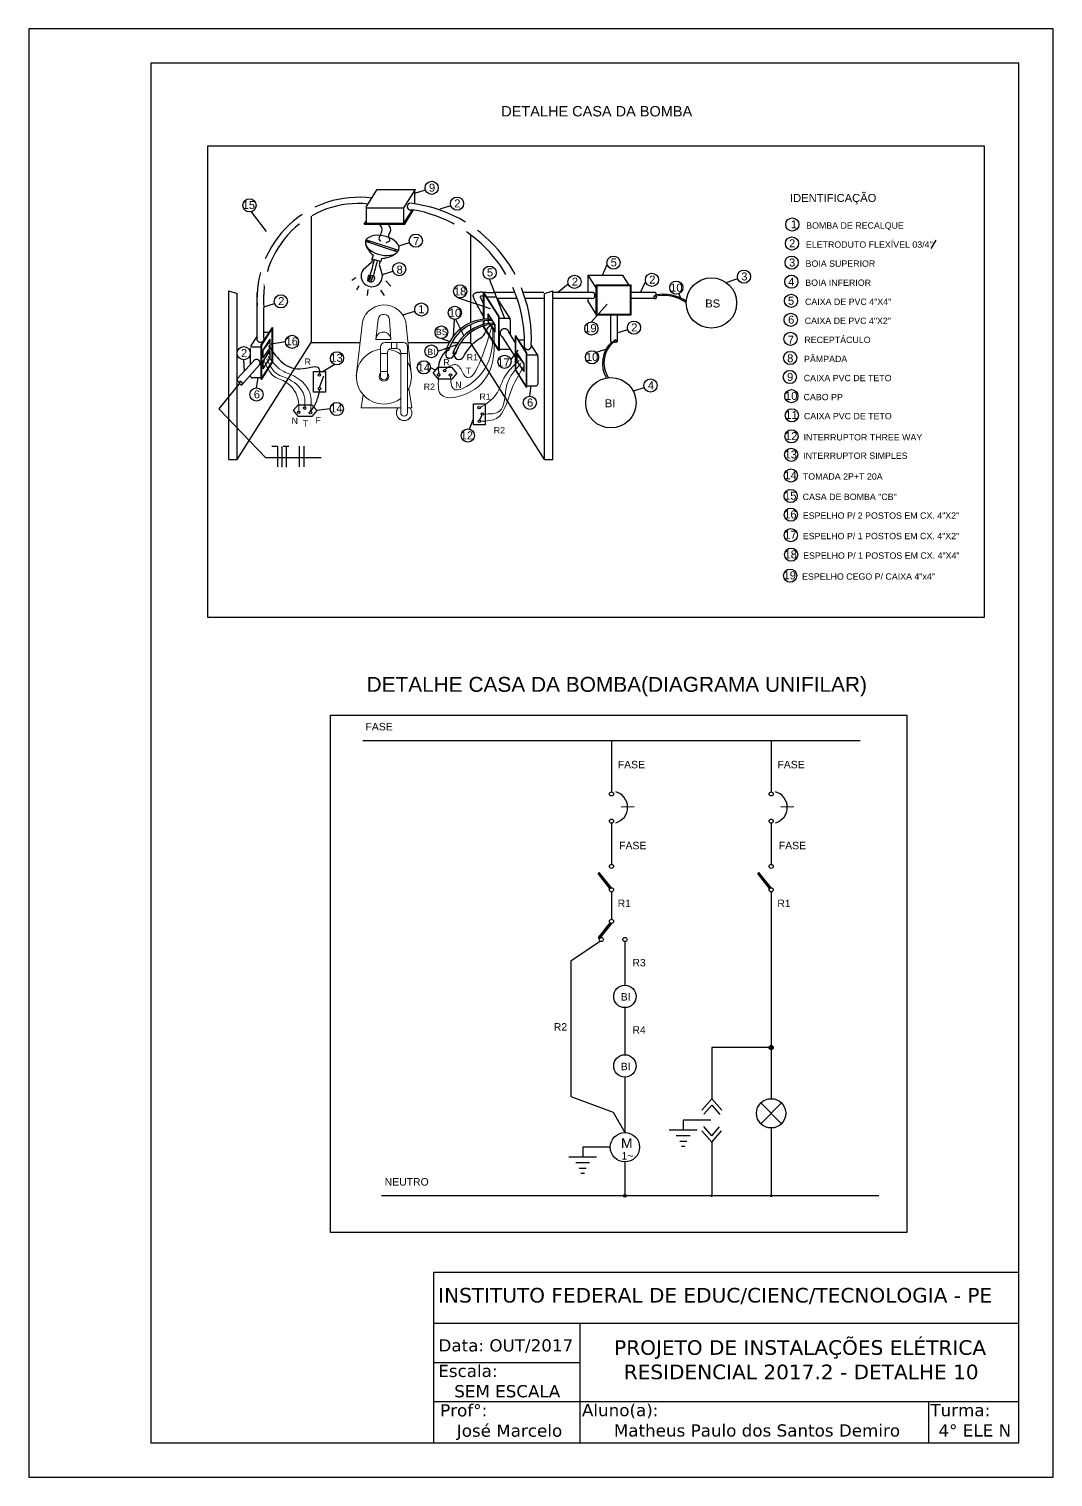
# Model space of a CAD drawing. Header units: millimetres. Extents: x 6732 to 8662, y 3965 to 4362.
# Drawn here: x 8452 to 8662, y 3965.2 to 4262.2 of the extents above; entities that cross this region are included whole.
import ezdxf

# ---------------------------------------------------------------- set-up
doc = ezdxf.new("R2010")
doc.units = ezdxf.units.MM
doc.linetypes.add('ACAD_ISO02W100', pattern=[15, 12, -3])
doc.layers.add('Texto', color=30, linetype='Continuous')
doc.styles.get("Standard").update_dxf_attribs({"font": 'arial.ttf'})

msp = doc.modelspace()

# ---------------------------------------------------------------- hatches: boundary and pattern name
h = msp.add_hatch(color=256)
h.paths.add_polyline_path([(8537.742542912642, 4194.733482509206, 0.03504892950503597), (8537.88009355908, 4194.680241806905, 0.0837623992305583), (8537.88417796604, 4194.7044516566, 0.8158207091649947)])
h.paths.add_polyline_path([(8537.88009355908, 4194.680241806905, -0.03504892950503428), (8537.742542912642, 4194.733482509206, 0.1014303283940336), (8537.73659247606, 4194.7044516566, 0.8454229464121682)])
for points in [[(8568.954628726207, 4089.145776122776), (8568.697783530519, 4088.949909470044), (8571.136516510025, 4085.894938641579, -0.1976205266310923), (8571.42592982076, 4086.032926663546)], [(8569.14240565553, 4088.909372665356), (8568.88549610282, 4088.713456934834), (8571.136516510025, 4085.894938641579, -0.1976205266310923), (8571.42592982076, 4086.032926663546)], [(8601.696993611982, 4089.145776122776), (8601.440148416294, 4088.949909470044), (8603.878881395802, 4085.894938641579, -0.1976205266310923), (8604.168294706536, 4086.032926663546)], [(8601.884770541306, 4088.909372665356), (8601.627860988594, 4088.713456934834), (8603.878881395802, 4085.894938641579, -0.1976205266310923), (8604.168294706536, 4086.032926663546)], [(8568.9662101915, 4075.610103457023), (8568.708664308877, 4075.805047855621), (8571.136427102456, 4078.868743846778, 0.1976205266310923), (8571.426333349684, 4078.731794489516)], [(8569.153138218639, 4075.847178724687), (8568.895527803421, 4076.042171969986), (8571.136427102456, 4078.868743846778, 0.1976205266310923), (8571.426333349684, 4078.731794489516)], [(8604.612780767484, 4053.255744812808, 1), (8603.769884409814, 4053.255744812808, 1)], [(8574.480765741857, 4022.851684051837, 1), (8573.916924665806, 4022.851684051837, 1)], [(8591.711780543634, 4022.851684051839, 1), (8592.275621619689, 4022.851684051839, 1)], [(8603.909412050623, 4022.851684051837, 1), (8604.473253126675, 4022.851684051837, 1)]]:
    msp.add_hatch(color=256).paths.add_polyline_path(points)

# ---------------------------------------------------------------- linework, layer by layer
for p, q in [((8451.995858924192, 4262.167930202177), (8451.995858924192, 3965.167930202177)), ((8661.995858924192, 4262.167930202177), (8451.995858924192, 4262.167930202177)), ((8661.995858924192, 3965.167930202177), (8661.995858924192, 4262.167930202177)), ((8476.995858924192, 4255.167930201944), (8476.995858924192, 3972.167930202177)), ((8654.995858924658, 4255.167930202177), (8476.995858924192, 4255.167930201944)), ((8654.995858924192, 3972.167930202177), (8654.995858924192, 4255.167930201944)), ((8521.212435234145, 4225.749892605803), (8523.415841929973, 4229.208674225634)), ((8523.415841929973, 4229.208674225634), (8531.239045022587, 4229.208674225634)), ((8528.850970107505, 4225.460011013027), (8531.239045022587, 4229.208674225634)), ((8531.113656058511, 4226.291983432511), (8531.113656058511, 4229.011845812118)), ((8521.212435234145, 4222.337864364561), (8521.212435234145, 4225.749892605803)), ((8521.212435234145, 4225.460011013027), (8528.850970398362, 4225.460011013027)), ((8528.850970107505, 4222.337864364561), (8528.850970107505, 4225.532510442456)), ((8528.850969856001, 4222.337864475266), (8530.613758772777, 4225.104989544156)), ((8529.04072734522, 4222.121494677082), (8530.878549697496, 4225.058254385678)), ((8520.74061212424, 4222.121494637014), (8529.04072734629, 4222.121494637014)), ((8521.212435234145, 4222.337864364561), (8521.212435234145, 4222.337864364561)), ((8521.212435234145, 4222.337864364561), (8528.850970107505, 4222.337864364561)), ((8521.014723276541, 4218.618735466938), (8527.582148132073, 4216.430818847047)), ((8521.1524361338, 4218.943757491212), (8527.800435159188, 4216.765400405031)), ((8521.4959604723, 4219.315838234749), (8522.203413102932, 4219.673925592149)), ((8636.98941856619, 4217.123499092962), (8638.036601384212, 4218.820760645901)), ((8522.452281309286, 4214.904053795679), (8522.2389563562, 4214.272579927738)), ((8522.550414605766, 4215.759506883411), (8522.336479984106, 4214.934896909187)), ((8524.126337243377, 4214.458177229815), (8522.336479984106, 4214.934896909187)), ((8524.00452952294, 4214.474523606761), (8523.791204569854, 4213.843049738821)), ((8524.284427940987, 4215.090816520855), (8524.126337243377, 4214.458177229815)), ((8527.582148132073, 4216.430818847047), (8527.582148132075, 4216.430818847048)), ((8522.2389563562, 4214.272579927738), (8520.530266348684, 4212.756917833144)), ((8523.791204569854, 4213.843049738821), (8524.464414515882, 4211.566169982108)), ((8521.400408088855, 4207.531573257544), (8521.400408088855, 4207.504292891615)), ((8545.30903210508, 4208.080993996272), (8545.236162318375, 4208.034572512177)), ((8542.531285937352, 4201.526953503581), (8542.531285937352, 4200.346845232451)), ((8542.531285937352, 4199.916611143869), (8542.531285937352, 4197.833741009443)), ((8535.821527715914, 4196.053092648191), (8539.78214282953, 4197.471179842999)), ((8536.570277576044, 4198.649813315408), (8538.30163144014, 4198.08314495434)), ((8538.711156715426, 4197.833741095854), (8540.011490428187, 4197.833741095854)), ((8540.547036660406, 4197.833741095854), (8542.531285937352, 4197.833741095854)), ((8534.900852984589, 4191.573885653588), (8535.922036125186, 4192.783097853951)), ((8534.900852984589, 4191.573885653588), (8535.922036125186, 4190.364673453225)), ((8539.717400919226, 4191.573885653588), (8538.69621777863, 4192.783097853951)), ((8539.717400919226, 4191.573885653588), (8538.69621777863, 4190.364673453225)), ((8495.331234589088, 4189.632418353478), (8490.91979659549, 4184.234603722141)), ((8490.91979659549, 4184.234603722141), (8500.477461621123, 4174.299413656625)), ((8544.353169487444, 4181.963691218588), (8544.946628015554, 4182.932977172174)), ((8502.943041844686, 4176.560371998676), (8501.76519158141, 4176.560371998676)), ((8502.943041844686, 4176.560371998676), (8502.943041844686, 4172.330020383955)), ((8503.854035658387, 4176.543317145482), (8503.854035658387, 4172.312965530762)), ((8505.299043486133, 4176.543317145482), (8504.121193222856, 4176.543317145482)), ((8504.710118354495, 4176.543317145482), (8504.710118354495, 4172.312965530762)), ((8507.381099231981, 4176.577521549607), (8507.381099231981, 4172.347169934887)), ((8508.339912478477, 4176.577521549607), (8508.339912478477, 4172.347169934887)), ((8500.477461621123, 4174.299413656625), (8511.902777754478, 4174.299413656625)), ((8622.45860213445, 4116.163239107192), (8520.439333271299, 4116.163239107192)), ((8571.448967702874, 4116.163239107192), (8571.448967702874, 4105.697960543436)), ((8604.191332588649, 4116.163239107192), (8604.191332588649, 4105.697960543436)), ((8576.067885621864, 4102.602204667387), (8573.438462503373, 4102.556151698344)), ((8608.810250507639, 4102.602204667387), (8606.18082738915, 4102.556151698344)), ((8571.448967702874, 4099.273387994522), (8571.448967702874, 4090.828462438188)), ((8604.191332588649, 4099.273387994522), (8604.191332588649, 4090.828462438188)), ((8568.697783530519, 4088.949909470044), (8568.954693083231, 4089.145825200567)), ((8571.136516510025, 4085.894938641579), (8568.697783530519, 4088.949909470044)), ((8571.42592982076, 4086.032926663546), (8568.954628726207, 4089.145776122776)), ((8601.440148416297, 4088.949909470044), (8601.697057969006, 4089.145825200567)), ((8603.878881395802, 4085.894938641579), (8601.440148416297, 4088.949909470044)), ((8604.168294706536, 4086.032926663546), (8601.696993611982, 4089.145776122776)), ((8571.448967702874, 4085.190660443951), (8571.448967702874, 4079.574082606448)), ((8604.191332588649, 4085.190660443951), (8604.191332588649, 4053.677192991642)), ((8571.136427102456, 4078.868743846778), (8568.708664308877, 4075.805047855621)), ((8571.426333349684, 4078.731794489516), (8568.9662101915, 4075.610103457023)), ((8569.173172914367, 4075.048789206606), (8563.14563829922, 4070.977208948052)), ((8568.708599776282, 4075.805096702325), (8568.9662101915, 4075.610103457023)), ((8574.19943438516, 4075.000640786157), (8574.198845203831, 4066.05004470259)), ((8563.14563829922, 4070.977208948052), (8563.14563829922, 4043.238783613718)), ((8574.198845203831, 4061.452711780879), (8574.198845203831, 4051.777830102629)), ((8603.769884409814, 4053.255744812808), (8592.001679710536, 4053.255744812808)), ((8592.001679710536, 4053.255744812808), (8592.001679710536, 4042.770029880687)), ((8604.191332588649, 4052.834296633975), (8604.191332588649, 4042.770029880687)), ((8574.198845203831, 4047.180497180918), (8574.198845203831, 4035.824648925991)), ((8563.14563829922, 4043.238783613718), (8571.777935451633, 4040.018466948551)), ((8592.001679710536, 4042.770029880687), (8589.985059370822, 4040.432618144242)), ((8592.001679710536, 4042.770029880687), (8594.049928694938, 4040.389878993601)), ((8571.777935451633, 4040.018466948551), (8574.198845203831, 4035.824648925991)), ((8592.001679710536, 4041.452050394656), (8590.388383438765, 4039.582121005501)), ((8592.001679710536, 4041.452050394656), (8593.64027889806, 4039.547929684986)), ((8606.317094845384, 4041.888745438908), (8602.065570331912, 4037.642440015323)), ((8606.314485300441, 4037.639830470378), (8602.068179876856, 4041.891354983851)), ((8583.307740457452, 4036.386386065104), (8589.003090528535, 4036.386386065104)), ((8591.798404953066, 4038.365655043674), (8586.155415492993, 4038.365655043674)), ((8586.155415492993, 4038.365655043674), (8586.155415492993, 4036.386386065104)), ((8591.993701081661, 4035.13707696349), (8590.355101894138, 4037.041197673161)), ((8591.993701081661, 4035.13707696349), (8593.60699735343, 4037.007006352646)), ((8604.191332588649, 4036.761155573542), (8604.191332588649, 4022.851684051837)), ((8584.731577975223, 4035.244130159753), (8587.579253010763, 4035.244130159753)), ((8585.443496734108, 4034.063136136961), (8586.867334251878, 4034.063136136961)), ((8591.993701081661, 4033.819097477462), (8589.945452097258, 4036.199248364549)), ((8591.993701081661, 4033.819097477462), (8594.010321421374, 4036.156509213907)), ((8591.993701081661, 4033.819097477462), (8591.993701081661, 4022.851684051837)), ((8562.703743554644, 4030.840942793849), (8568.399093625727, 4030.840942793849)), ((8571.194408050262, 4032.820211772419), (8565.551418590187, 4032.820211772419)), ((8565.551418590187, 4032.820211772419), (8565.551418590187, 4030.840942793849)), ((8585.79945611355, 4033.05332603751), (8586.511374872434, 4033.05332603751)), ((8564.127581072416, 4029.698686888498), (8566.975256107957, 4029.698686888498)), ((8564.839499831302, 4028.517692865707), (8566.263337349072, 4028.517692865707)), ((8565.195459210745, 4027.507882766256), (8565.907377969628, 4027.507882766256)), ((8574.198845203831, 4029.815774618849), (8574.198845203831, 4023.133604589864)), ((8573.916924665806, 4022.851684051837), (8524.266204369751, 4022.851684051837)), ((8626.285473232903, 4022.851684051837), (8574.480765741857, 4022.851684051837)), ((8534.995858924192, 3972.167930202177), (8534.995858924192, 4007.167930202177)), ((8534.995858924192, 4007.167930202177), (8654.995858924192, 4007.167930200081)), ((8654.995858924192, 3996.667930200081), (8534.995858923727, 3996.667930200081)), ((8564.995858923261, 3972.167930202177), (8564.995858923727, 3996.667930200081)), ((8534.995858923727, 3988.667930200081), (8564.995858923727, 3988.667930200081)), ((8534.995858923727, 3980.667930200081), (8654.995858923727, 3980.667930199848)), ((8636.454192365249, 3980.667930199848), (8636.454192365249, 3972.167930202177)), ((8476.995858923727, 3972.167930202177), (8654.995858924192, 3972.167930202177)), ((8451.995858924192, 3965.167930202177), (8661.995858924192, 3965.167930202177))]:
    msp.add_line(p, q)
at = {"color": 5}
for p, q in [((8531.113656417336, 4228.467710524437), (8533.287270759898, 4229.160065578782)), ((8497.54226456118, 4224.66051232167), (8500.667785072153, 4220.599106851872)), ((8536.31657800459, 4225.247145367742), (8538.490192347152, 4225.939500422088)), ((8527.873401928551, 4217.657795246178), (8530.047016271114, 4218.350150300524)), ((8524.464414537386, 4211.815490773719), (8526.638028879948, 4212.507845828065)), ((8569.631515071063, 4211.679093778202), (8570.557891926817, 4213.837308799977)), ((8549.554159239284, 4202.807048041923), (8546.463482945019, 4210.828361171586)), ((8560.413448200285, 4208.14174299668), (8562.587062542847, 4209.894014593594)), ((8577.411850740798, 4208.14174299668), (8578.454944204906, 4210.305728984233)), ((8595.15671601778, 4210.267424715936), (8597.330330360342, 4210.959779770282)), ((8500.190136318426, 4205.197258814438), (8502.363750660987, 4205.889613868783)), ((8546.632218697248, 4204.736462737788), (8540.099057481119, 4206.948793091005)), ((8567.332020448772, 4202.073706576376), (8570.576880011587, 4205.747814625953)), ((8585.219530123499, 4207.96011512254), (8585.568687560426, 4207.011184217518)), ((8528.650288647821, 4203.536913472345), (8531.157614517238, 4204.258395780698)), ((8539.205540674997, 4202.568161554258), (8538.989607682051, 4199.125214226163)), ((8539.46079434297, 4202.625920793626), (8541.18457685801, 4199.254211663831)), ((8572.602073791097, 4199.81166233017), (8574.775688133659, 4200.504017384515)), ((8501.658171039977, 4197.604769225998), (8504.59414653846, 4198.03757254601)), ((8496.199033314388, 4192.068038881178), (8496.031031732678, 4194.304740959293)), ((8550.800476486409, 4194.327345672693), (8552.316273004564, 4196.270070554173)), ((8568.107878542432, 4195.828748619873), (8570.281492884995, 4196.521103674219)), ((8514.745150779483, 4193.327706999028), (8512.339882399578, 4191.945132615879)), ((8534.313676390171, 4192.756444192297), (8535.411444554888, 4192.17849175377)), ((8498.66540878233, 4188.537921105594), (8498.978979928714, 4190.64833043934)), ((8554.697849871922, 4186.853459281068), (8555.011421018306, 4188.963868614814)), ((8575.998990309401, 4187.94209855088), (8578.172604651963, 4188.634453605227)), ((8513.761056596839, 4184.278056559041), (8511.006724303836, 4183.896259304186)), ((8542.34581895713, 4180.082387649491), (8543.134421539282, 4182.192796983236))]:
    msp.add_line(p, q, dxfattribs=at)
at = {"color": 36}
for p, q in [((8509.872393783438, 4223.784003552831), (8509.872393783438, 4197.833741168208)), ((8542.531285937352, 4219.97449133302), (8542.531285937352, 4201.900641261617)), ((8492.951015858956, 4173.865610382724), (8492.951015858956, 4208.425610382725)), ((8492.951015858956, 4208.425610382725), (8494.679015858956, 4207.924061091734)), ((8494.679015858956, 4190.396526874772), (8494.679015858956, 4207.924061091734)), ((8557.724663861836, 4207.924061091734), (8559.452663861837, 4208.425610382725)), ((8557.724663861836, 4173.865610382724), (8557.724663861836, 4207.924061091734)), ((8559.452663861837, 4173.865610382724), (8559.452663861837, 4208.425610382725)), ((8494.679015744998, 4173.86561054149), (8509.87239366948, 4197.833741168208)), ((8509.87239366948, 4197.833741168208), (8519.916338961943, 4197.833741168208)), ((8529.728304104156, 4197.833741095854), (8538.165970044272, 4197.833741095854)), ((8557.724663861836, 4173.865610382724), (8542.531285937352, 4197.833741009443)), ((8494.679015858956, 4173.865610382724), (8494.679015858956, 4190.396526874772)), ((8492.951015858956, 4173.865610382724), (8494.679015858956, 4173.865610721265)), ((8557.724664732155, 4173.865609617062), (8559.452664732155, 4173.865609955602))]:
    msp.add_line(p, q, dxfattribs=at)
at = {"linetype": 'ACAD_ISO02W100'}
for p, q in [((8520.74061212424, 4222.121494637014), (8521.212435234145, 4222.786284778257)), ((8520.74061212424, 4222.121494637014), (8521.212435234145, 4222.337864364561)), ((8528.850970107505, 4222.337864364561), (8529.084625932262, 4222.191642698478)), ((8529.084625932262, 4222.191642698478), (8529.084625932262, 4222.191642698478)), ((8500.04412226227, 4193.573150299784), (8500.04412226227, 4193.573150299784))]:
    msp.add_line(p, q, dxfattribs=at)
at = {"color": 251}
for p, q in [((8568.308018973206, 4209.061468399478), (8566.648708438603, 4211.679093778202)), ((8575.023651552629, 4209.707599348199), (8573.77392288511, 4211.679093778202)), ((8548.366906052317, 4203.180090663735), (8545.236162318375, 4208.034572512177)), ((8545.236162318375, 4202.607025646366), (8545.236162318375, 4208.034572512177)), ((8545.322562318373, 4202.615208964246), (8545.322562318373, 4208.034572512177)), ((8548.451069371824, 4203.222092903468), (8545.332344792907, 4208.057707591922)), ((8547.630210710831, 4207.167862382802), (8545.906249615055, 4207.167862234461)), ((8550.566594836704, 4202.990516857807), (8547.99455968153, 4206.967969803272)), ((8568.308018973206, 4203.699104131036), (8566.648708438603, 4206.316729509759)), ((8575.433233419713, 4208.142150875614), (8575.433233419713, 4208.142150875614)), ((8547.565851456513, 4201.486277238673), (8546.151041274556, 4203.707165221893)), ((8546.151041274556, 4202.651225593819), (8546.151041274556, 4203.707165221893)), ((8548.366906052317, 4196.205015009003), (8548.366906052317, 4203.180090842621)), ((8548.366906166277, 4203.180090663735), (8548.451082806834, 4203.180090663735)), ((8548.453306052317, 4196.229497215983), (8548.451069371824, 4203.222092903468)), ((8550.65501242625, 4202.807048041923), (8548.453306052317, 4202.807048041923)), ((8499.639294095703, 4197.353971445191), (8501.901980450013, 4200.905806877363)), ((8499.72345730125, 4197.311969205457), (8501.980880950523, 4200.855543544711)), ((8500.190136445386, 4199.988833363423), (8501.428745701312, 4199.988833256844)), ((8501.458932444228, 4200.036218676774), (8501.458932444228, 4200.049747483805)), ((8501.894480950523, 4200.894034592636), (8501.894480950523, 4200.9045368686)), ((8501.894480950523, 4193.923142703803), (8501.894480950523, 4200.719917773708)), ((8501.901980450013, 4200.905806877363), (8501.980880950523, 4200.855543544711)), ((8501.980880950523, 4193.898065239253), (8501.980880950523, 4200.855543544711)), ((8545.236162318375, 4201.554711191741), (8545.236162318375, 4202.308503526918)), ((8545.236162318375, 4201.077094206719), (8545.236162318375, 4201.246683435822)), ((8548.366906052317, 4196.205015009003), (8545.236162318375, 4201.077094206719)), ((8545.322562318373, 4201.576756640126), (8545.322562318373, 4202.317936997193)), ((8545.322562318373, 4201.102171671269), (8545.322562318373, 4201.270706739434)), ((8548.366906052317, 4196.36396975948), (8545.322562318373, 4201.102171671269)), ((8546.151041274556, 4202.182202218433), (8546.151041274556, 4202.363128383931)), ((8547.565851456513, 4199.961314235215), (8546.151041274556, 4202.182202218433)), ((8547.565851456513, 4199.961314235215), (8547.565851456513, 4201.486277238673)), ((8550.701896969651, 4202.526302016866), (8550.701896969651, 4199.441601476575)), ((8497.388466497876, 4196.658180558587), (8497.388466497876, 4193.37601849675)), ((8497.435351041277, 4196.938926583645), (8499.63705741521, 4196.938926583645)), ((8497.523768630823, 4197.122395399529), (8498.79010487842, 4199.110217505186)), ((8499.63705741521, 4190.361375757706), (8499.639294095703, 4197.353971445191)), ((8499.72345730125, 4197.311969205457), (8499.639280660695, 4197.311969205457)), ((8499.72345741521, 4190.336893550724), (8499.72345741521, 4197.311969384343)), ((8500.04412226227, 4196.316145526302), (8501.458932444228, 4198.53703350952)), ((8500.04412226227, 4196.316145526302), (8501.458932444228, 4198.150030198083)), ((8500.04412226227, 4194.73363654946), (8501.45974597571, 4196.776478030704)), ((8501.45974597571, 4196.776478030704), (8501.458932444228, 4198.53703350952)), ((8551.832171811033, 4199.256792345591), (8551.759302024328, 4199.210370861496)), ((8554.016725673599, 4195.666796522242), (8551.759302024328, 4199.210370861496)), ((8551.759302024328, 4192.252892556038), (8551.759302024328, 4199.210370861496)), ((8551.845702024326, 4192.277970020588), (8551.845702024326, 4199.210370861496)), ((8554.100888879146, 4195.708798761976), (8551.85548449886, 4199.233505941241)), ((8553.600432496009, 4198.343660684544), (8552.422357876749, 4198.343660583174)), ((8556.216414344028, 4195.477222716314), (8555.004267499971, 4197.379981400264)), ((8499.63705741521, 4190.361375757706), (8501.894480950523, 4193.923142703803)), ((8499.72345730125, 4190.33689370949), (8501.980880950523, 4193.898065239253)), ((8500.044121913104, 4194.73363669933), (8500.04412226227, 4196.316145526302)), ((8500.04412226227, 4194.014313998651), (8501.458932444228, 4196.23520198187)), ((8500.04412226227, 4192.489350995192), (8501.458932444228, 4194.71023897841)), ((8500.04412226227, 4192.489350995192), (8500.04412226227, 4194.014313998651)), ((8501.458932444228, 4194.71023897841), (8501.458932444228, 4196.23520198187)), ((8548.453306052317, 4196.229497215983), (8548.366906052317, 4196.205015009003)), ((8548.453306052317, 4196.477162756307), (8550.26989696965, 4196.477162756307)), ((8552.130623285648, 4193.968963732355), (8552.13143681713, 4195.729519211172)), ((8553.546246999087, 4191.926122251112), (8552.130623285648, 4193.968963732355)), ((8553.546246999087, 4193.508631227953), (8552.13143681713, 4195.729519211171)), ((8553.546246999087, 4193.508631227953), (8552.13143681713, 4195.342515899734)), ((8554.01672555964, 4188.69172086751), (8554.01672555964, 4195.666796701128)), ((8554.016725673599, 4195.666796522242), (8554.100902314156, 4195.666796522242)), ((8554.10312555964, 4188.716203074491), (8554.100888879146, 4195.708798761976)), ((8556.304831933572, 4195.293753900431), (8554.10312555964, 4195.293753900431)), ((8556.351716476973, 4195.013007875373), (8556.351716476973, 4189.395868614814)), ((8511.580858902737, 4188.627629765131), (8512.44248195732, 4191.05049569615)), ((8554.016725673599, 4188.691721026275), (8551.759302024328, 4192.252892556038)), ((8554.10312555964, 4188.716203074491), (8551.845702024326, 4192.277970020588)), ((8553.546246999087, 4191.926122251112), (8553.546246999087, 4193.508631227953)), ((8499.63705741521, 4190.609041298028), (8497.820466497877, 4190.609041298028)), ((8499.63705741521, 4190.361375757706), (8499.72345741521, 4190.336893550724)), ((8554.10312555964, 4188.716203074491), (8554.01672555964, 4188.69172086751)), ((8554.10312555964, 4188.963868614814), (8555.919716476974, 4188.963868614814)), ((8506.190176369197, 4183.896259304186), (8507.211359509794, 4185.105471504548)), ((8511.006724303836, 4183.896259304186), (8509.985541163238, 4185.105471504548)), ((8506.190176369197, 4183.896259304186), (8507.211359509794, 4182.687047103822)), ((8511.006724303836, 4183.896259304186), (8509.985541163238, 4182.687047103822))]:
    msp.add_line(p, q, dxfattribs=at)
at = {"color": 2}
for p, q in [((8518.232338861719, 4210.641512164955), (8519.024355257974, 4211.214395882769)), ((8519.215532508615, 4208.677340197335), (8519.679817689237, 4209.468464859235)), ((8521.400408088855, 4207.504292891615), (8521.536962053844, 4208.731900433357)), ((8524.049568849716, 4208.568219725293), (8524.814275424204, 4207.504292891615)), ((8525.196628711446, 4210.532391692912), (8526.234444429954, 4209.413904623214))]:
    msp.add_line(p, q, dxfattribs=at)
at = {"color": 2, "linetype": 'ACAD_ISO02W100'}
for p, q in [((8498.790104878422, 4198.963070447773), (8498.790104878422, 4208.123646096668)), ((8551.613797691774, 4208.14174299668), (8547.260336302805, 4208.14174299668)), ((8552.087967678715, 4206.87123390454), (8548.711232651916, 4206.87123390454)), ((8557.586675484657, 4208.14174299668), (8553.335957649499, 4208.14174299668)), ((8557.724663861836, 4206.87123390454), (8553.764382938843, 4206.87123390454)), ((8567.426475651568, 4208.14174299668), (8559.452663861837, 4208.14174299668)), ((8567.426475651568, 4206.87123390454), (8559.452663861837, 4206.87123390454)), ((8580.345036284178, 4208.14174299668), (8575.433233419713, 4208.14174299668)), ((8580.380202156473, 4206.87123390454), (8575.433233419713, 4206.87123390454)), ((8500.190136445386, 4198.830137697546), (8500.190136445386, 4204.94793817132)), ((8571.252633277712, 4203.438070529019), (8571.252633277712, 4198.087255753725)), ((8572.60207354791, 4203.438070529019), (8572.60207354791, 4198.007966224726)), ((8550.409385221974, 4199.931056583009), (8551.759302024328, 4197.672262953617)), ((8549.054874643822, 4199.01514897511), (8551.759302024328, 4194.779099264115)), ((8498.074688622777, 4194.130633857734), (8494.679015858956, 4190.396526874772)), ((8499.321884921681, 4193.341319172153), (8495.62004016002, 4189.212794278222))]:
    msp.add_line(p, q, dxfattribs=at)
at = {"lineweight": 20}
for p, q in [((8523.14684908947, 4198.47549236508), (8523.628923911321, 4202.613712300312)), ((8519.122090305384, 4190.898125413918), (8520.405393337956, 4202.104309594056)), ((8526.202611041597, 4198.47549236508), (8525.939302500856, 4202.479593994014)), ((8530.453814927949, 4190.898125413918), (8529.281574669985, 4202.104309594056)), ((8523.14684908947, 4198.47549236508), (8526.202611041597, 4198.475492365079)), ((8524.080033168502, 4190.91339168896), (8524.080033168502, 4196.969741168208)), ((8524.944033168502, 4197.833741168208), (8528.776688388358, 4197.833741168208)), ((8526.357014637539, 4196.662460523892), (8526.357014637539, 4197.833741168208)), ((8526.357014637539, 4197.833741168208), (8526.357266392544, 4197.833741168208)), ((8526.357014637539, 4196.662460523892), (8527.363707341348, 4196.662460523892)), ((8526.357266392544, 4197.833741168208), (8526.357266392544, 4196.662460523892)), ((8527.444362111999, 4196.658687752153), (8527.444362111999, 4197.82996839647)), ((8527.444362111999, 4197.82996839647), (8527.444613867003, 4197.82996839647)), ((8527.444613867003, 4197.82996839647), (8527.444613867003, 4196.658687752153)), ((8529.640688388357, 4183.442689833117), (8529.640688388357, 4196.969741168208)), ((8524.080033168502, 4195.635502592758), (8525.493014637539, 4195.635502592758)), ((8525.493014637539, 4195.629874365533), (8524.080033168502, 4195.629874365533)), ((8525.493014637539, 4190.91339168896), (8525.493014637539, 4195.798460523893)), ((8525.493014637539, 4195.635502592758), (8525.493014637539, 4195.629874365533)), ((8528.227707341346, 4183.442689833117), (8528.227707341346, 4195.798460523893)), ((8528.227707763375, 4195.635502592758), (8529.640689232412, 4195.635502592758)), ((8529.640689232412, 4195.629874365533), (8528.227707763375, 4195.629874365533)), ((8529.640689232412, 4195.635502592758), (8529.640689232412, 4195.629874365533)), ((8524.08003359053, 4191.909311231527), (8525.493015059568, 4191.909311231527)), ((8525.493015059568, 4191.903683004302), (8524.08003359053, 4191.903683004302)), ((8525.493015059568, 4191.909311231527), (8525.493015059568, 4191.903683004302)), ((8530.528797658411, 4184.45703709701), (8529.901190546007, 4188.457471073712)), ((8520.123754351405, 4184.45703709701), (8520.537157089231, 4187.143945932556)), ((8520.123754351405, 4184.45703709701), (8528.227707341346, 4184.45703709701)), ((8529.640688388357, 4184.45703709701), (8530.528797658411, 4184.45703709701))]:
    msp.add_line(p, q, dxfattribs=at)
at = {"color": 251, "linetype": 'ACAD_ISO02W100'}
for p, q in [((8546.566076153875, 4203.055667241561), (8546.151041274556, 4203.055667241561)), ((8546.26355155787, 4202.005590020282), (8546.183786773474, 4202.363241003892)), ((8547.565851456513, 4200.405668488344), (8547.213730162974, 4200.514054072282)), ((8547.565851456513, 4201.045113539807), (8547.22394278126, 4202.022985892536)), ((8500.04412226227, 4193.573150299784), (8500.386030937523, 4194.551022652513)), ((8501.043897564909, 4195.583704001539), (8501.458932444228, 4195.583704001539)), ((8501.346422160914, 4194.53362678026), (8501.458932444228, 4195.03810270656)), ((8500.04412226227, 4192.933705248322), (8500.39624355581, 4193.042090832259))]:
    msp.add_line(p, q, dxfattribs=at)
for points in [[(8488.648230707902, 4238.21580331636), (8647.843692512692, 4238.21580331636), (8647.843692512692, 4141.450521390994), (8488.648230707902, 4141.450521390994)], [(8543.134421539282, 4185.281194069335), (8545.570843268442, 4185.281194069335), (8545.570843268442, 4180.990898677726), (8543.134421539282, 4180.990898677726)], [(8513.861753665564, 4121.449340008489), (8632.014208480257, 4121.449340008489), (8632.014208480257, 4015.30252354243), (8513.861753665564, 4015.30252354243)]]:
    msp.add_lwpolyline(points, close=True)
at = {"color": 251}
for points in [[(8566.648708438603, 4208.14174299668), (8566.648708438603, 4211.679093778202), (8573.77392288511, 4211.679093778202), (8573.77392288511, 4211.679093778202)], [(8566.648708438603, 4206.316729509759), (8566.648708438603, 4206.87123390454)], [(8507.211359509794, 4185.105471504548), (8509.985541163238, 4185.105471504548)], [(8509.985541163238, 4182.687047103822), (8507.211359509794, 4182.687047103822)]]:
    msp.add_lwpolyline(points, dxfattribs=at)
for points in [[(8568.308018973206, 4209.709811235478), (8575.433233419713, 4209.707464446697), (8575.433233419713, 4203.438070529019), (8568.308018973206, 4203.438070529019)], [(8568.480818973205, 4209.522631401976), (8575.260433419713, 4209.522631401976), (8575.260433419713, 4203.610870529019), (8568.480818973205, 4203.610870529019)], [(8510.362110954575, 4191.945132615879), (8512.798532683735, 4191.945132615879), (8512.798532683735, 4187.65483722427), (8510.362110954575, 4187.65483722427)]]:
    msp.add_lwpolyline(points, close=True, dxfattribs=at)
for points in [[(8535.922036125186, 4192.783097853951), (8538.69621777863, 4192.783097853951)], [(8538.69621777863, 4190.364673453225), (8535.922036125186, 4190.364673453225)]]:
    msp.add_lwpolyline(points)
at = {"color": 5}
for centre in [(8534.575512825191, 4229.570405576851), (8497.224533601491, 4225.980079064519), (8539.778434412445, 4226.349840420155), (8608.523270373375, 4222.064223220279), (8531.335258336407, 4218.760490298591), (8608.460390718456, 4218.153673926755), (8571.846133992112, 4214.247648798045), (8608.397511063537, 4214.243124633231), (8527.926270945241, 4212.918185826134), (8546.463482945019, 4212.180376901083), (8563.87530460814, 4210.304354591662), (8579.7431862702, 4210.7160689823), (8598.618572425636, 4211.370119768349), (8608.334631408617, 4210.332575339707), (8540.401417851046, 4208.353446050238), (8584.739946245938, 4209.115707422639), (8503.651992726282, 4206.299953866852), (8532.456909139399, 4204.632267440007), (8608.271751753698, 4206.422026046183), (8539.338536014506, 4203.962164445256), (8608.20887209878, 4202.511476752658), (8567.332020448772, 4200.721690846879), (8576.063930198952, 4200.914357382584), (8608.14599244386, 4198.600927459134), (8496.031031732678, 4195.656756688791), (8505.944967528922, 4197.980746631692), (8515.159108666538, 4194.621839747463), (8532.961660660674, 4192.756444192297), (8549.513163658305, 4193.914099722436), (8567.449871811761, 4194.823169135301), (8608.083112788941, 4194.690378165609), (8608.020233134022, 4190.779828872086), (8498.66540878233, 4187.185905376097), (8579.460846717257, 4189.044793603294), (8608.340964033081, 4186.857361013002), (8515.111337407492, 4184.209585651414), (8554.697849871922, 4185.501443551571), (8608.422907226723, 4182.928619470329), (8541.986557659953, 4178.778978200315), (8608.377434964477, 4178.608495792906), (8608.292633996205, 4174.836893769391), (8608.242145200415, 4170.570465603186), (8608.194884714467, 4166.388966967344), (8608.226939458085, 4162.549640528367), (8608.226939458085, 4158.357956956813), (8608.290854172124, 4154.346314095658), (8608.07708946441, 4150.0506769056)]:
    msp.add_circle(centre, 1.35201572949713, dxfattribs=at)
for centre, radius in [((8521.65607923979, 4218.595248059979), 0.1388541701422908), ((8527.034464335176, 4216.798391037803), 0.1388541701422908), ((8536.570277576044, 4199.959084202401), 1.309270886992374), ((8534.51225682892, 4196.053092648191), 1.309270886992374), ((8537.847825035627, 4196.407060599497), 0.2752099944999311), ((8537.81038522105, 4194.7044516566), 0.07379274499003297), ((8539.243951200291, 4195.692800335828), 0.2752099944999311), ((8536.018919751634, 4191.232509625066), 0.2487594448173717), ((8537.244392039109, 4192.078245798531), 0.2487594448173717), ((8538.4364435407, 4191.176869175524), 0.2487594448173717), ((8544.31526895544, 4184.508034498653), 0.2482313650538604), ((8544.353169487444, 4181.714931773771), 0.2487594448173717), ((8544.946628015554, 4183.181736616991), 0.2487594448173717), ((8571.448967702874, 4105.276512364601), 0.4214481788343923), ((8604.191332588649, 4105.276512364601), 0.4214481788343923), ((8571.448967702874, 4099.694836173356), 0.4214481788343923), ((8604.191332588649, 4099.694836173356), 0.4214481788343923), ((8571.448967702874, 4090.407014259353), 0.4214481788343923), ((8604.191332588649, 4090.407014259353), 0.4214481788343923), ((8571.448967702874, 4085.612108622784), 0.4214481788343923), ((8604.191332588649, 4085.612108622784), 0.4214481788343923), ((8571.448967702874, 4079.152634427613), 0.4214481788343923), ((8569.368789523664, 4075.422088964991), 0.4214481788343923), ((8574.19943438516, 4075.422088964991), 0.4214481788343923), ((8574.198845203831, 4063.751378241734), 2.298666460855459), ((8574.198845203831, 4049.479163641774), 2.298666460855459), ((8604.191332588649, 4053.255744812808), 0.4214481788343923), ((8604.191332588649, 4039.765592727115), 3.004437153571398), ((8574.198845203831, 4032.820211772419), 3.004437153571398), ((8574.198845203831, 4022.851684051837), 0.2819205380272832)]:
    msp.add_circle(centre, radius)
at = {"color": 4}
for centre in [(8591.952352761833, 4205.966814030398), (8571.32430532207, 4185.495458655365)]:
    msp.add_circle(centre, 5.165355043876795, dxfattribs=at)
at = {"color": 251}
for centre, radius in [((8511.542958370734, 4191.171973045197), 0.2482313650538604), ((8511.580858902737, 4188.378870320314), 0.2487594448173717), ((8507.308243136244, 4183.554883275665), 0.2487594448173717), ((8508.533715423717, 4184.40061944913), 0.2487594448173717), ((8509.725766925309, 4183.499242826123), 0.2487594448173717)]:
    msp.add_circle(centre, radius, dxfattribs=at)
at = {"color": 2, "linetype": 'ACAD_ISO02W100'}
for centre, radius, start, end in [((8519.646668578425, 4206.748332118424), 20.90185967590228, 82.66798722666765, 183.7727101213731), ((8519.530055934667, 4206.921860640037), 19.4403923768119, 84.0762290204774, 185.8276945638719), ((8526.974350175253, 4198.544920607901), 28.05411464630541, 357.5512654210517, 83.62875262332847), ((8525.937201868335, 4197.835176556387), 27.66790351415186, 359.2628676230312, 80.26888668946637), ((8580.472862518174, 4207.205044575234), 0.3464325424963614, 134.0289279661278, 285.513780918604), ((8580.277015041262, 4207.799830877177), 0.348612660343305, 262.5948950606146, 78.74827620724488), ((8579.988743494801, 4207.255983137257), 0.693329958335062, 326.2941423757111, 12.05696920271162), ((8579.988743494801, 4207.255983137257), 0.693329958335062, 31.36130427947272, 31.92283937284169), ((8549.517427051756, 4199.790620966653), 0.9029460336900741, 8.9475627615721, 239.1848300850379), ((8499.466884789847, 4198.65188669256), 0.7448935346871425, 155.3070037655882, 13.84506963561108), ((8554.279595554943, 4197.168044334465), 0.7448935346871425, 155.3070037655882, 13.84506963561108), ((8571.561629737087, 4198.393394702513), 0.4349711115347651, 224.7338437738368, 315.2661562261631), ((8572.22414315526, 4197.935003802898), 0.3849089459718809, 10.92696825426501, 156.6995221509626), ((8572.236349872186, 4198.386196878422), 0.4723553778898335, 232.0703923467404, 317.6381288085976), ((8498.639956717794, 4193.643809183797), 0.7460068916566205, 336.0788625857384, 142.6544932057151), ((8495.15272074896, 4190.288439329224), 0.4858798620206817, 167.1465940142185, 276.8583232128559), ((8495.56201897263, 4189.695197410603), 0.4858798620206817, 167.1465940142185, 276.8583232128559), ((8495.359466171181, 4189.405348516277), 0.4325878583091283, 0, 108.7019193343872)]:
    msp.add_arc(centre, radius, start, end, dxfattribs=at)
at = {"linetype": 'ACAD_ISO02W100'}
for centre, radius, start, end in [((8530.287930046337, 4225.740391950249), 0.7140732291863349, 106.2993378078084, 297.1483493343994), ((8500.622136445385, 4209.681269093639), 0.4320000000000001, 173.6355718376337, 180)]:
    msp.add_arc(centre, radius, start, end, dxfattribs=at)
for centre, radius, start, end in [((8525.56581733021, 4219.408598070743), 4.733763839066632, 195.2370376130758, 230.4315969457779), ((8523.971045702887, 4220.523452284397), 5.441667002534275, 273.3014551335822, 304.6341539950872), ((8522.290498826409, 4211.478153613081), 2.17569674039191, 144.0025466779236, 2.318495453743373), ((8582.048260230895, 4199.177679574303), 8.334098546393113, 55.34404103179018, 103.258215026239), ((8582.137049393079, 4199.590787642845), 8.175477101491191, 55.23986412055292, 101.031190861185), ((8546.126671312486, 4193.665174085878), 8.986084553264128, 85.43506944887295, 161.1949828403255), ((8546.196474599168, 4193.913501097637), 8.44974943204132, 85.7241543120168, 162.8361932622465), ((8547.506022990503, 4192.839058063688), 9.006379789872232, 92.0550829101524, 160.4734072076116), ((8547.528587048551, 4193.169340691269), 8.39634902541062, 92.53547987831024, 162.5098107538191), ((8546.762391569779, 4202.487890963439), 0.1614237606828624, 293.3896233836136, 2.278669576578687), ((8547.093066934332, 4201.70562908574), 0.1614237606828624, 293.3896233836136, 56.12069120533266), ((8575.458247186405, 4193.624952839646), 5.874849666166098, 132.3998549057187, 211.1821626392706), ((8575.38880845148, 4193.742611677866), 5.485841448754382, 123.7779492447059, 214.4378814249371), ((8541.049346619337, 4192.415937956855), 5.116522295424338, 128.7352146180964, 190.5257030496488), ((8539.16184687194, 4195.320496126378), 1.705073529367926, 140.4126591617179, 195.0199947236173), ((8538.190611560301, 4195.686789914675), 1.053356787767698, 230.1063937577191, 0.3269297144680515), ((8540.173251457145, 4195.358911068111), 0.9874619033088902, 160.237091114287, 335.2975775885623), ((8571.447163892364, 4102.521275145902), 3.306789288020675, 285.633829332099, 74.90296622416072), ((8604.18952877814, 4102.521275145902), 3.306789288020675, 285.633829332099, 74.90296622416072)]:
    msp.add_arc(centre, radius, start, end)
at = {"lineweight": 20}
for centre, radius, start, end in [((8524.84348400397, 4201.00402872123), 4.572446474139557, 358.019694325772, 166.0761047220017), ((8524.780220398181, 4202.479593994014), 1.159082102674514, 1.042204158021965e-10, 173.3553759597748), ((8524.674730065533, 4198.47549236508), 1.527880976063409, 0, 180), ((8524.944033168502, 4196.969741168208), 0.8640000000000002, 90, 180), ((8526.357014637539, 4195.798460523893), 0.8640000000000002, 90, 180), ((8527.363707341348, 4195.798460523893), 0.8640000000000002, 0, 90), ((8528.776688388358, 4196.969741168208), 0.8640000000000002, 0, 90), ((8524.7815807436, 4190.87347740531), 5.650180277127524, 97.13246601250862, 307.5833174208913), ((8525.059433138704, 4191.357755379767), 5.136203248950854, 51.91342963971131, 81.91763130150981), ((8524.787952616665, 4190.898125413918), 5.665862311283313, 328.9243702779677, 31.0756297220323), ((8524.787952616665, 4190.898125413918), 0.9723148041960231, 138.8320786697309, 40.75883621065156), ((8524.786523692006, 4190.91339168896), 0.706490523504984, 180.0000000000521, 359.9999999999479), ((8528.934197864852, 4183.442689833117), 1.594599793559539, 140.4973426781717, 34.01034159462327), ((8528.934197864852, 4183.442689833117), 1.594599793559527, 140.4973426781717, 39.50265732182836), ((8528.934197864852, 4183.442689833117), 1.594599793559513, 140.4973426781717, 39.50265732182836), ((8528.934197864852, 4183.442689833117), 1.594599793559517, 145.9896584053767, 28.82442841754561), ((8528.934197864852, 4183.442689833117), 0.706490523504984, 180, 0)]:
    msp.add_arc(centre, radius, start, end, dxfattribs=at)
at = {"color": 251}
for centre, radius, start, end in [((8547.630210748004, 4206.735862382802), 0.4320000000000001, 32.49905483843806, 90.00000493014677), ((8549.83789696965, 4202.526302016866), 0.8640000000000002, 0, 32.49905483843806), ((8550.26989696965, 4196.909162756307), 0.4320000000000001, 270, 317.191421478609), ((8555.487716476973, 4195.013007875373), 0.8640000000000002, 0, 32.49905483843806), ((8497.820466497877, 4191.041041298029), 0.4320000000000001, 180, 270), ((8555.919716476974, 4189.395868614814), 0.4320000000000001, 270, 0)]:
    msp.add_arc(centre, radius, start, end, dxfattribs=at)
at = {"color": 2}
msp.add_arc((8567.426475651568, 4207.50648845061), 0.6352545460706501, 270, 90, dxfattribs=at)
at = {"color": 1}
msp.add_arc((8502.793538641878, 4189.090340273857), 8.831748720385853, 322.6464904626966, 353.7590151862613, dxfattribs=at)
msp.add_ellipse((8524.43707291067, 4217.779558808665), major_axis=(-3.422349634127573, 0.8391766582740053), ratio=0.5552058684609938, start_param=-0.4165940801174273, end_param=5.550950298069112)
at = {"color": 5}
msp.add_spline([(8523.905932496109, 4222.121494637014), (8524.31559112533, 4220.657398763642), (8523.943174109567, 4218.797410664577), (8524.132126648714, 4218.735496380139), (8524.134075817874, 4218.736221944669)], degree=3, dxfattribs=at)
for points in [[(8525.669494680775, 4222.114489138408), (8526.079153309998, 4220.650393265038), (8525.703916290655, 4219.770574542885), (8525.89568883338, 4218.728490881534), (8525.16349497683, 4218.32687855515)], [(8541.070351224982, 4194.946245323186), (8543.991430156973, 4198.407646220461), (8545.260774161732, 4199.385969061772), (8546.90372308407, 4201.356526893052), (8546.972187635689, 4201.356526893052)], [(8501.117687620399, 4197.171069618122), (8508.196332895768, 4192.505174992146), (8511.456554493863, 4192.562202528536), (8511.542958370734, 4191.42020441025)]]:
    msp.add_spline(points, degree=3)
at = {"color": 1}
msp.add_spline([(8522.784605329169, 4214.815540927189), (8521.502827572742, 4210.67163265371), (8521.561665321417, 4211.14180461137), (8521.738178567435, 4211.690338679555), (8522.0127556091, 4210.397365972361), (8521.875467528862, 4210.260232455315), (8522.130431106447, 4211.53361481125), (8522.65997084451, 4211.553205162509), (8522.640358261619, 4210.534499136663), (8522.130431106447, 4210.221051400053), (8522.542295347163, 4211.29852883242), (8522.934547004985, 4212.552320484352), (8523.487482726729, 4214.628332988753)], degree=3, dxfattribs=at)
at = {"color": 2, "linetype": 'ACAD_ISO02W100'}
for points, knots in [([(8545.236162318375, 4203.198511020551), (8544.147832518956, 4205.012567953485), (8543.374672457398, 4206.643353396666), (8542.877958589104, 4207.864480096391), (8544.374726970203, 4208.38859096856), (8546.449831383828, 4208.057573758288), (8547.260336302805, 4208.14174299668)], [0, 0, 0, 0, 72.98609895198126, 112.3790648567575, 149.1937624481379, 174.1516737707257, 174.1516737707257, 174.1516737707257, 174.1516737707257]), ([(8545.236162318375, 4207.3227704319), (8544.271092686984, 4207.434734131648), (8544.692655727347, 4206.968799961071), (8544.911468443006, 4206.384933885041), (8545.322562318373, 4205.500548303542)], [31.73253824360969, 31.73253824360969, 31.73253824360969, 31.73253824360969, 43.18620037376968, 53.0774528165832, 53.07745281658633, 53.07745281658633, 53.07745281658633])]:
    msp.add_open_spline(points, degree=3, knots=knots, dxfattribs=at)
msp.add_open_spline([(8548.711232651916, 4206.87123390454), (8548.488368312499, 4206.853640212476), (8548.272905631755, 4206.850623332705), (8548.065447249906, 4206.858347675029)], degree=3, dxfattribs=at)
at = {"lineweight": 15}
for points in [[(8547.350549160587, 4200.897232611424), (8543.39599834393, 4188.294128979243), (8536.39800189756, 4187.275181850671), (8536.018919751634, 4190.983750180249)], [(8552.497167930656, 4194.170943263609), (8549.392287038852, 4190.553929891324), (8547.83108547587, 4187.238580154642), (8544.564569774093, 4184.500305674273)], [(8553.374184098466, 4192.823620735588), (8550.707268007827, 4187.607457491099), (8547.868444634038, 4182.288230505785), (8544.601928932261, 4181.71493177377)]]:
    msp.add_spline(points, degree=3, dxfattribs=at)
at = {"color": 3, "lineweight": 15}
for points in [[(8546.97850671203, 4201.276386014732), (8541.102844996023, 4191.393748561046), (8539.805387475255, 4193.240710502648), (8537.24104802212, 4192.319013547489)], [(8500.76256654645, 4194.492525692494), (8503.084348468072, 4191.276874845071), (8504.54765757925, 4190.67272219748), (8508.45486705512, 4186.906822239866), (8508.533715423717, 4184.649378893947)]]:
    msp.add_spline(points, degree=3, dxfattribs=at)
at = {"color": 5, "lineweight": 15}
for points in [[(8547.09025056288, 4201.14359237904), (8543.651672664639, 4190.274660043049), (8538.991871650964, 4188.398969400418), (8538.44638837543, 4190.986483720615)], [(8500.327962389569, 4193.866183674827), (8502.649744311191, 4190.650532827403), (8504.11305342237, 4190.046380179812), (8507.130982021885, 4186.374025498707), (8507.308243136244, 4183.803642720482)]]:
    msp.add_spline(points, degree=3, dxfattribs=at)
at = {"color": 1, "lineweight": 15}
for points in [[(8501.06370080711, 4195.004103462703), (8504.233472237036, 4191.902925197335), (8505.696781348217, 4191.298772549744), (8509.603990824085, 4187.53287259213), (8509.725766925309, 4183.748002270941)], [(8552.893201016595, 4193.57372047525), (8550.023104725129, 4189.235360834042), (8548.461903162146, 4183.755035349005), (8545.195387460371, 4183.181736616991)]]:
    msp.add_spline(points, degree=3, dxfattribs=at)

# ---------------------------------------------------------------- texts
at = {"color": 252, "lineweight": 13, "true_color": 0x939598}
for s, p in [('9', (8534.015842105993, 4228.793515505167)), ('15', (8495.804328590664, 4225.23479603795)), ('2', (8539.218763693247, 4225.572950348473)), ('1', (8608.224381567901, 4221.287333148595)), ('7', (8530.778586826005, 4217.829107591597)), ('2', (8607.863930998212, 4217.376783855072)), ('5', (8571.286463272914, 4213.470758726361)), ('3', (8607.865104114964, 4213.452513845371)), ('8', (8527.369599434842, 4211.986803119138)), ('5', (8545.90381222582, 4211.403486829399)), ('2', (8579.183515551002, 4209.939178910618)), ('3', (8598.058901706438, 4210.593229696666)), ('18', (8539.137191295285, 4207.522861240976)), ('2', (8563.315633888942, 4209.527464519978)), ('10', (8583.475719690181, 4208.285122613377)), ('4', (8607.68897317176, 4209.517199152055)), ('2', (8503.092322007084, 4205.523063795168)), ('5', (8607.633601613306, 4205.602776810736)), ('1', (8531.813256250203, 4203.862718453076)), ('10', (8538.074309458745, 4203.131579635994)), ('6', (8607.674080111314, 4201.734586680975)), ('19', (8565.841686716918, 4199.975165175457)), ('2', (8575.504259479756, 4200.1374673109)), ('16', (8504.604519875913, 4197.275601272971)), ('7', (8607.606781119623, 4197.623997829562)), ('2', (8495.471361013482, 4194.879866617107)), ('13', (8513.78328459365, 4193.901775148998)), ('17', (8548.024623810754, 4192.957311906422)), ('10', (8566.189992692445, 4194.094781383533)), ('8', (8607.476726351753, 4193.80379316377)), ('14', (8531.697434104914, 4191.925859383035)), ('9', (8607.451073004762, 4189.969193247138)), ('6', (8498.105738063132, 4186.409015304414)), ('4', (8578.90117599806, 4188.267903531611)), ('10', (8607.023866718824, 4186.099601770118)), ('14', (8513.745845602343, 4183.520664262345)), ('6', (8554.138179152726, 4184.724553479888)), ('11', (8607.093553734438, 4182.188496836879)), ('12', (8540.521336975202, 4177.985645803256)), ('12', (8607.0149153604, 4177.845185460585)), ('13', (8606.930114392126, 4174.073583437069)), ('14', (8606.879625596337, 4169.807155270864)), ('15', (8606.83236511039, 4165.625656635022)), ('16', (8606.864419854008, 4161.786330196045)), ('17', (8606.864419854008, 4157.59464662449)), ('18', (8606.928334568047, 4153.583003763337)), ('19', (8606.714569860334, 4149.287366573279))]:
    msp.add_text(s, height=1.6416, dxfattribs=at).set_placement(p)
at = {"color": 4, "lineweight": 13}
for s, p in [('IDENTIFICAÇÃO', (8608.05893479298, 4226.684181934545)), ('BS', (8590.67745348112, 4205.042713205385)), ('BI', (8570.08466499815, 4184.57477316144))]:
    msp.add_text(s, height=1.6416, dxfattribs=at).set_placement(p)
at = {"lineweight": 13}
for s, p in [('BOMBA DE RECALQUE ', (8611.38253117639, 4221.213527566497)), ('ELETRODUTO FLEXÍVEL 03/4"', (8611.319651521473, 4217.302978272972)), ('BOIA SUPERIOR ', (8611.256771866552, 4213.392428979449)), ('BOIA INFERIOR', (8611.193892211635, 4209.481879685924)), ('CAIXA DE PVC 4"X4"', (8611.131012556714, 4205.5713303924)), ('CAIXA DE PVC 4"X2"', (8611.068132901795, 4201.660781098875)), ('BS', (8535.434278272329, 4199.369912057567)), ('RECEPTÁCULO ', (8611.005253246876, 4197.750231805351)), ('R', (8508.502831773387, 4193.286215213135)), ('BI', (8533.664741351624, 4195.267530243723)), ('R', (8536.966406809714, 4193.166695915617)), ('R1', (8541.757679800468, 4194.193310191255)), ('PÂMPADA', (8610.942373591957, 4193.839682511827)), ('CAIXA PVC DE TETO', (8610.879493937038, 4189.929133218303)), ('R2', (8532.94212979011, 4188.146457338323)), ('R1', (8544.348934260517, 4186.104825525607)), ('CABO PP', (8610.844993707671, 4186.026853695863)), ('CAIXA PVC DE TETO', (8610.914680723285, 4182.115748762624)), ('R2', (8547.309499605268, 4179.213131149947)), ('INTERRUPTOR THREE WAY', (8610.836042349247, 4177.772437386329)), ('INTERRUPTOR SIMPLES', (8610.751241380975, 4174.000835362815)), ('TOMADA 2P+T 20A', (8610.700752585184, 4169.734407196609)), ('CASA DE BOMBA "CB"', (8610.653492099236, 4165.552908560767)), ('ESPELHO P/ 2 POSTOS EM CX. 4"X2"', (8610.685546842855, 4161.71358212179)), ('ESPELHO P/ 1 POSTOS EM CX. 4"X2"', (8610.685546842855, 4157.521898550235)), ('ESPELHO P/ 1 POSTOS EM CX. 4"X4"', (8610.749461556894, 4153.510255689082)), ('ESPELHO CEGO P/ CAIXA 4"x4"', (8610.535696849181, 4149.214618499023))]:
    msp.add_text(s, height=1.296, dxfattribs=at).set_placement(p)
at = {"color": 3, "lineweight": 13}
for p in [(8541.549553047109, 4191.397251733692), (8508.181667684363, 4180.59232984869)]:
    msp.add_text('T', height=1.296, dxfattribs=at).set_placement(p)
at = {"color": 5, "lineweight": 13}
for p in [(8539.409691935054, 4188.499129913391), (8505.846441477917, 4181.150061576609)]:
    msp.add_text('N', height=1.296, dxfattribs=at).set_placement(p)
at = {"color": 1, "lineweight": 13}
msp.add_text('F', height=1.296, dxfattribs=at).set_placement((8510.753441093004, 4181.271083491204))
at = {"attachment_point": 1}
for s, width, insert, char_height in [('\\pi0.66329;{\\fVerdana|b0|i0|c0|p34;INSTITUTO FEDERAL DE EDUC/CIENC/TECNOLOGIA - PE}', 119.1667457637377, (8535.245639328108, 4003.95982985626), 3), ('{\\fVerdana|b0|i0|c0|p34;Data: OUT/2017}', 28.48742569722526, (8535.97816493581, 3993.420064889353), 2.5), ('\\pi20.27612;{\\fVerdana|b0|i0|c0|p34;PROJETO DE INSTALAÇÕES ELÉTRICA \\P\\pi22.24858;RESIDENCIAL 2017.2 - DETALHE 10\\H1.11484x; }', 119.1667457637377, (8551.712786978771, 3993.231740812156), 3), ('{\\fVerdana|b0|i0|c0|p34;Escala: \\P   SEM ESCALA}', 37.92825445532799, (8535.934336214055, 3988.187361571789), 2.5), ('{\\fVerdana|b0|i0|c0|p34;Prof°:\\P\\pi3.41904;José Marcelo}', 28.58589897304773, (8536.313061502957, 3980.104968413561), 2.5), ('{\\fVerdana|b0|i0|c0|p34;Aluno(a): \\P      Matheus Paulo dos Santos Demiro}', 90.00000000093132, (8565.396639645294, 3980.142373182196), 2.5), ('{\\fVerdana|b0|i0|c0|p34;Turma: \\P\\pi1.66523;4° ELE N}', 18.17432134412229, (8636.841203262293, 3980.138786868043), 2.5)]:
    msp.add_mtext_dynamic_manual_height_columns(s, width=width, gutter_width=12.5, heights=[0], dxfattribs=dict(at, insert=insert, char_height=char_height))
at = {"layer": 'Texto', "attachment_point": 1}
for s, insert, char_height, width in [('DETALHE CASA DA BOMBA', (8548.845201536766, 4246.359876617622), 2.128602571186497, 39.86091157828029), ('DETALHE CASA DA BOMBA(DIAGRAMA UNIFILAR)', (8521.219840551421, 4129.274624880189), 3.06057806589456, 108.1650353395976), ('FASE', (8521.00072419325, 4119.837524994749), 1.53028903294728, 2.22281543985098), ('FASE', (8572.734477089027, 4112.060728680341), 1.53028903294728, 2.22281543985098), ('FASE', (8605.476841974803, 4112.060728680341), 1.53028903294728, 2.22281543985098), ('FASE', (8573.021093433326, 4095.451902066678), 1.53028903294728, 2.22281543985098), ('FASE', (8605.763458319101, 4095.451902066678), 1.53028903294728, 2.22281543985098), ('R1', (8572.713472779891, 4083.59385835889), 1.53028903294728, 2.22281543985098), ('R1', (8605.455837665666, 4083.59385835889), 1.53028903294728, 2.22281543985098), ('R3', (8575.745730897688, 4071.426330927961), 1.53028903294728, 2.22281543985098), ('BI', (8573.345093774598, 4064.413052907727), 1.53028903294728, 2.22281543985098), ('R2', (8559.620964506152, 4058.259661303142), 1.53028903294728, 2.22281543985098), ('R4', (8575.745730897688, 4057.636619879861), 1.53028903294728, 2.22281543985098), ('BI', (8573.345093774598, 4050.140838307769), 1.53028903294728, 2.22281543985098), ('M', (8573.400668707485, 4034.666600748954), 2.04038537726304, 2.22281543985098), ('1~', (8573.509234713043, 4031.823535709839), 1.53028903294728, 2.22281543985098), ('NEUTRO', (8524.941775207973, 4026.473025376475), 1.53028903294728, 2.22281543985098)]:
    msp.add_mtext(s, dxfattribs=dict(at, insert=insert, char_height=char_height, width=width))

doc.saveas('drawing.dxf')
